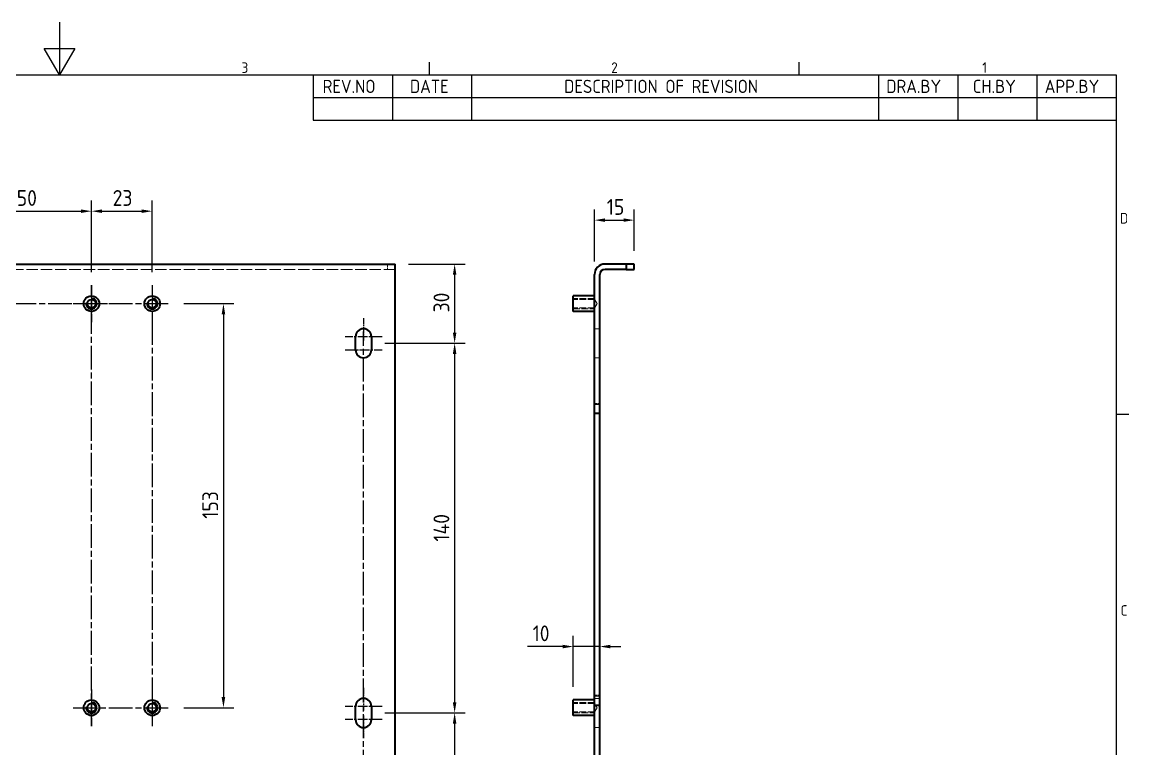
# Model space of a CAD drawing. Header units: millimetres. Extents: x 0 to 840, y 0 to 594.
# Drawn here: x 405.8 to 824.8, y 318.8 to 594 of the extents above; entities that cross this region are included whole.
import ezdxf

# ---------------------------------------------------------------- set-up
doc = ezdxf.new("R2010")
doc.units = ezdxf.units.MM
doc.header["$LTSCALE"] = 2
doc.linetypes.add('CHAIN', pattern=[0.3543, 0.2362, -0.0295, 0.0591, -0.0295])
doc.linetypes.add('DASHED', pattern=[0.2067, 0.1654, -0.0413])
doc.layers.get('0').update_dxf_attribs({"color": 3, "lineweight": 25})
for name, color, linetype, lineweight in [('가려진 것(ISO)', 2, 'DASHED', 18), ('가시적인 것(ISO)', 3, 'Continuous', 40), ('가시적인 좁은 것(ISO)', 3, 'Continuous', 35), ('경계(ISO)', 7, 'Continuous', 25), ('기호(ISO)', 5, 'Continuous', 25), ('중심 표식(ISO)', 1, 'Continuous', 25), ('중심선(ISO)', 1, 'Continuous', 25), ('치수(ISO)', 2, 'Continuous', 25)]:
    doc.layers.add(name, color=color, linetype=linetype, lineweight=lineweight)
doc.styles.add('ISO Proportiona M2B', font='isocp.shx')
doc.styles.add('문자 텍스트_PSTEK_POSCO', font='isocp.shx')
doc.styles.add('치수 텍스트_PSTEK_POSCO', font='isocp.shx')
doc.dimstyles.new('치수_PSTEK_POSCO', dxfattribs={"dimscale": 2, "dimtxt": 3, "dimasz": 2, "dimexe": 2, "dimexo": 2.5, "dimgap": 1, "dimtad": 1, "dimrnd": 1e-08, "dimdsep": 46, "dimtxsty": '치수 텍스트_PSTEK_POSCO', "dimcen": 0.09, "dimdle": 10, "dimclrd": 7, "dimclre": 7, "dimclrt": 2, "dimadec": 1, "dimazin": 2, "dimtfac": 1, "dimtmove": 0, "dimatfit": 3, "dimfxl": 0, "dimtolj": 1, "dimlwd": -1, "dimlwe": -1, "dimarcsym": 0})

# ---------------------------------------------------------------- blocks, each defined once
blk = doc.blocks.new('경계 Default Border')
at = {"layer": '경계(ISO)'}
for p, q in [((280, 287), (280, 289.4)), ((350, 287), (350, 289.4)), ((410, 222.75), (412.4, 222.75))]:
    blk.add_line(p, q, dxfattribs=at)
at = {"layer": '경계(ISO)', "flags": 128}
for points in [[(210, 297), (210, 287), (207.11, 292), (212.89, 292), (210, 287)], [(10, 10), (10, 287), (410, 287), (410, 10), (10, 10)]]:
    blk.add_lwpolyline(points, dxfattribs=at)
at = {"layer": '경계(ISO)', "color": 2, "char_height": 2, "attachment_point": 7, "style": '문자 텍스트_PSTEK_POSCO'}
for s, insert in [('3', (244.45, 287.38)), ('2', (314.42, 287.38)), ('1', (384.66, 287.4)), ('D', (410.72, 258.86)), ('C', (410.83, 184.61))]:
    blk.add_mtext(s, dxfattribs=dict(at, insert=insert))
blk = doc.blocks.new('*D25')
at = {"layer": 'Defpoints', "color": 0, "transparency": 16777216}
for p in [(432.08, 522.41), (382.08, 494.34), (432.08, 494.34)]:
    blk.add_point(p, dxfattribs=at)
at = {"layer": '치수(ISO)', "color": 7, "transparency": 16777216}
for p, q in [((382.08, 499.34), (382.08, 526.41)), ((432.08, 499.34), (432.08, 526.41)), ((386.08, 522.41), (428.08, 522.41))]:
    blk.add_line(p, q, dxfattribs=at)
for points in [[(386.08, 523.07), (386.08, 521.74), (382.08, 522.41)], [(428.08, 523.07), (428.08, 521.74), (432.08, 522.41)]]:
    blk.add_solid(points, dxfattribs=at)
at = {"layer": '치수(ISO)', "color": 2, "transparency": 16777216, "insert": (403.8, 527.41), "char_height": 6, "attachment_point": 4, "style": '치수 텍스트_PSTEK_POSCO'}
blk.add_mtext('\\A1;50', dxfattribs=at)
blk = doc.blocks.new('*D26')
at = {"layer": 'Defpoints', "color": 0, "transparency": 16777216}
for p in [(455.08, 522.41), (432.08, 494.34), (455.08, 494.34)]:
    blk.add_point(p, dxfattribs=at)
at = {"layer": '치수(ISO)', "color": 7, "transparency": 16777216}
for p, q in [((432.08, 499.34), (432.08, 526.41)), ((455.08, 499.34), (455.08, 526.41)), ((436.08, 522.41), (451.08, 522.41))]:
    blk.add_line(p, q, dxfattribs=at)
for points in [[(436.08, 523.07), (436.08, 521.74), (432.08, 522.41)], [(451.08, 523.07), (451.08, 521.74), (455.08, 522.41)]]:
    blk.add_solid(points, dxfattribs=at)
at = {"layer": '치수(ISO)', "color": 2, "transparency": 16777216, "insert": (440.1, 527.41), "char_height": 6, "attachment_point": 4, "style": '치수 텍스트_PSTEK_POSCO'}
blk.add_mtext('\\A1;23', dxfattribs=at)
blk = doc.blocks.new('*D31')
at = {"layer": 'Defpoints', "color": 0, "transparency": 16777216}
for p in [(462.03, 487.39), (462.03, 334.39), (482.03, 334.39)]:
    blk.add_point(p, dxfattribs=at)
at = {"layer": '치수(ISO)', "color": 7, "transparency": 16777216}
for p, q in [((467.03, 487.39), (486.03, 487.39)), ((482.03, 483.39), (482.03, 338.39)), ((467.03, 334.39), (486.03, 334.39))]:
    blk.add_line(p, q, dxfattribs=at)
for points in [[(481.36, 483.39), (482.7, 483.39), (482.03, 487.39)], [(481.36, 338.39), (482.7, 338.39), (482.03, 334.39)]]:
    blk.add_solid(points, dxfattribs=at)
at = {"layer": '치수(ISO)', "color": 2, "transparency": 16777216, "insert": (477.03, 405.96), "char_height": 6, "attachment_point": 4, "rotation": 90, "style": '치수 텍스트_PSTEK_POSCO'}
blk.add_mtext('\\A1;153', dxfattribs=at)
blk = doc.blocks.new('*D34')
at = {"layer": 'Defpoints', "color": 0, "transparency": 16777216}
for p in [(547.08, 502.39), (538.08, 472.39), (569.56, 472.39)]:
    blk.add_point(p, dxfattribs=at)
at = {"layer": '치수(ISO)', "color": 7, "transparency": 16777216}
for p, q in [((552.08, 502.39), (573.56, 502.39)), ((569.56, 498.39), (569.56, 476.39)), ((543.08, 472.39), (573.56, 472.39))]:
    blk.add_line(p, q, dxfattribs=at)
for points in [[(568.89, 498.39), (570.22, 498.39), (569.56, 502.39)], [(568.89, 476.39), (570.22, 476.39), (569.56, 472.39)]]:
    blk.add_solid(points, dxfattribs=at)
at = {"layer": '치수(ISO)', "color": 2, "transparency": 16777216, "insert": (564.56, 484.09), "char_height": 6, "attachment_point": 4, "rotation": 90, "style": '치수 텍스트_PSTEK_POSCO'}
blk.add_mtext('\\A1;30', dxfattribs=at)
blk = doc.blocks.new('*D35')
at = {"layer": 'Defpoints', "color": 0, "transparency": 16777216}
for p in [(538.08, 472.39), (538.08, 332.39), (569.56, 332.39)]:
    blk.add_point(p, dxfattribs=at)
at = {"layer": '치수(ISO)', "color": 7, "transparency": 16777216}
for p, q in [((543.08, 472.39), (573.56, 472.39)), ((569.56, 468.39), (569.56, 336.39)), ((543.08, 332.39), (573.56, 332.39))]:
    blk.add_line(p, q, dxfattribs=at)
for points in [[(568.89, 468.39), (570.22, 468.39), (569.56, 472.39)], [(568.89, 336.39), (570.22, 336.39), (569.56, 332.39)]]:
    blk.add_solid(points, dxfattribs=at)
at = {"layer": '치수(ISO)', "color": 2, "transparency": 16777216, "insert": (564.56, 397.29), "char_height": 6, "attachment_point": 4, "rotation": 90, "style": '치수 텍스트_PSTEK_POSCO'}
blk.add_mtext('\\A1;140', dxfattribs=at)
blk = doc.blocks.new('*D36')
at = {"layer": 'Defpoints', "color": 0, "transparency": 16777216}
for p in [(538.08, 332.39), (538.08, 192.39), (569.56, 192.39)]:
    blk.add_point(p, dxfattribs=at)
at = {"layer": '치수(ISO)', "color": 7, "transparency": 16777216}
for p, q in [((543.08, 332.39), (573.56, 332.39)), ((569.56, 328.39), (569.56, 196.39)), ((543.08, 192.39), (573.56, 192.39))]:
    blk.add_line(p, q, dxfattribs=at)
for points in [[(568.89, 328.39), (570.22, 328.39), (569.56, 332.39)], [(568.89, 196.39), (570.22, 196.39), (569.56, 192.39)]]:
    blk.add_solid(points, dxfattribs=at)
at = {"layer": '치수(ISO)', "color": 2, "transparency": 16777216, "insert": (564.56, 257.29), "char_height": 6, "attachment_point": 4, "rotation": 90, "style": '치수 텍스트_PSTEK_POSCO'}
blk.add_mtext('\\A1;140', dxfattribs=at)
blk = doc.blocks.new('*D41')
at = {"layer": 'Defpoints', "color": 0, "transparency": 16777216}
for p in [(637.49, 519.02), (637.49, 502.39), (622.49, 498.39)]:
    blk.add_point(p, dxfattribs=at)
at = {"layer": '치수(ISO)', "color": 7, "transparency": 16777216}
for p, q in [((622.49, 503.39), (622.49, 523.02)), ((637.49, 507.39), (637.49, 523.02)), ((626.49, 519.02), (633.49, 519.02))]:
    blk.add_line(p, q, dxfattribs=at)
for points in [[(626.49, 519.69), (626.49, 518.36), (622.49, 519.02)], [(633.49, 519.69), (633.49, 518.36), (637.49, 519.02)]]:
    blk.add_solid(points, dxfattribs=at)
at = {"layer": '치수(ISO)', "color": 2, "transparency": 16777216, "insert": (627.17, 524.02), "char_height": 6, "attachment_point": 4, "style": '치수 텍스트_PSTEK_POSCO'}
blk.add_mtext('\\A1;15', dxfattribs=at)
blk = doc.blocks.new('*D42')
at = {"layer": 'Defpoints', "color": 0, "transparency": 16777216}
for p in [(624.49, 357.55), (624.49, 357.55), (614.49, 337.34)]:
    blk.add_point(p, dxfattribs=at)
at = {"layer": '치수(ISO)', "color": 7, "transparency": 16777216}
for p, q in [((614.49, 342.34), (614.49, 361.55)), ((610.49, 357.55), (597.09, 357.55)), ((624.49, 357.55), (614.49, 357.55)), ((628.49, 357.55), (632.49, 357.55))]:
    blk.add_line(p, q, dxfattribs=at)
for points in [[(610.49, 358.22), (610.49, 356.88), (614.49, 357.55)], [(628.49, 358.22), (628.49, 356.88), (624.49, 357.55)]]:
    blk.add_solid(points, dxfattribs=at)
at = {"layer": '치수(ISO)', "color": 2, "transparency": 16777216, "insert": (599.09, 362.55), "char_height": 6, "attachment_point": 4, "style": '치수 텍스트_PSTEK_POSCO'}
blk.add_mtext('\\A1;10', dxfattribs=at)

msp = doc.modelspace()

# ---------------------------------------------------------------- linework, layer by layer
at = {"layer": '가려진 것(ISO)', "ltscale": 13.090868}
msp.add_line((547.0796, 500.3883), (87.0796, 500.3883), dxfattribs=at)
at = {"layer": '가려진 것(ISO)', "ltscale": 1.904597}
for p, q in [((544.0796, 500.3883), (544.0796, 502.3883)), ((622.4913, 477.8883), (624.4913, 477.8883)), ((622.4913, 466.8883), (624.4913, 466.8883)), ((624.4913, 449.6383), (622.4913, 449.6383)), ((622.4913, 449.2593), (624.4913, 449.2593)), ((622.4913, 446.0173), (624.4913, 446.0173)), ((622.4913, 445.6383), (624.4913, 445.6383)), ((624.4913, 339.1383), (622.4913, 339.1383)), ((622.4913, 338.7593), (624.4913, 338.7593)), ((622.4913, 337.8883), (624.4913, 337.8883)), ((622.4913, 335.5173), (624.4913, 335.5173)), ((622.4913, 335.1383), (624.4913, 335.1383)), ((622.4913, 326.8883), (624.4913, 326.8883))]:
    msp.add_line(p, q, dxfattribs=at)
at = {"layer": '가려진 것(ISO)', "ltscale": 7.618686}
for p, q in [((622.4913, 489.3883), (614.4913, 489.3883)), ((622.4913, 489.0093), (614.4913, 489.0093)), ((622.4913, 485.7673), (614.4913, 485.7673)), ((614.4913, 485.3883), (622.4913, 485.3883)), ((622.4913, 336.3883), (614.4913, 336.3883)), ((622.4913, 336.0093), (614.4913, 336.0093)), ((622.4913, 332.7673), (614.4913, 332.7673)), ((614.4913, 332.3883), (622.4913, 332.3883))]:
    msp.add_line(p, q, dxfattribs=at)
at = {"layer": '가려진 것(ISO)', "ltscale": 1.800898}
for p, q in [((623.4653, 487.3883), (622.4913, 489.0093)), ((623.4653, 487.3883), (622.4913, 485.7673)), ((623.4653, 334.3883), (622.4913, 336.0093)), ((623.4653, 334.3883), (622.4913, 332.7673))]:
    msp.add_line(p, q, dxfattribs=at)
at = {"layer": '가시적인 것(ISO)'}
for p, q in [((87.0796, 502.3883), (547.0796, 502.3883)), ((547.0796, 498.3883), (547.0796, 502.3883)), ((634.4913, 502.3883), (626.4913, 502.3883)), ((634.4913, 500.3883), (626.4913, 500.3883)), ((637.4913, 502.3883), (634.4913, 502.3883)), ((634.4913, 502.3883), (634.4913, 500.3883)), ((634.4913, 500.3883), (637.4913, 500.3883)), ((637.4913, 500.3883), (637.4913, 502.3883)), ((547.0796, 160.3883), (547.0796, 498.3883)), ((622.4913, 160.3883), (622.4913, 498.3883)), ((624.4913, 160.3883), (624.4913, 498.3883)), ((614.4913, 484.4383), (614.4913, 490.3383)), ((622.4913, 490.3383), (614.4913, 490.3383)), ((622.4913, 484.4383), (614.4913, 484.4383)), ((532.0796, 469.8883), (532.0796, 474.8883)), ((538.0796, 474.8883), (538.0796, 469.8883)), ((614.4913, 331.4383), (614.4913, 337.3383)), ((622.4913, 337.3383), (614.4913, 337.3383)), ((532.0796, 329.8883), (532.0796, 334.8883)), ((538.0796, 334.8883), (538.0796, 329.8883)), ((622.4913, 331.4383), (614.4913, 331.4383))]:
    msp.add_line(p, q, dxfattribs=at)
for centre, radius in [((432.0796, 487.3883), 2.95), ((455.0796, 487.3883), 2.95), ((432.0796, 487.3883), 1.621), ((455.0796, 487.3883), 1.621), ((432.0796, 334.3883), 2.95), ((432.0796, 334.3883), 1.621), ((455.0796, 334.3883), 2.95), ((455.0796, 334.3883), 1.621)]:
    msp.add_circle(centre, radius, dxfattribs=at)
for centre, radius, start, end in [((626.4913, 498.3883), 4, 90, 180), ((626.4913, 498.3883), 2, 90, 180), ((535.0796, 474.8883), 3, 0, 180), ((535.0796, 469.8883), 3, 180, 0), ((535.0796, 334.8883), 3, 0, 180), ((535.0796, 329.8883), 3, 180, 0)]:
    msp.add_arc(centre, radius, start, end, dxfattribs=at)
at = {"layer": '가시적인 좁은 것(ISO)'}
for centre in [(432.0796, 487.3883), (455.0796, 487.3883), (432.0796, 334.3883), (455.0796, 334.3883)]:
    msp.add_arc(centre, 2, 170, 80, dxfattribs=at)
at = {"layer": '기호(ISO)'}
for p, q in [((516, 574), (820, 574)), ((516, 574), (516, 565.44)), ((546, 574), (546, 565.44)), ((576, 574), (576, 565.44)), ((730, 574), (730, 565.44)), ((760, 574), (760, 565.44)), ((790, 574), (790, 565.44)), ((820, 574), (820, 565.44)), ((516, 565.44), (820, 565.44)), ((516, 565.44), (516, 556.88)), ((546, 565.44), (546, 556.88)), ((576, 565.44), (576, 556.88)), ((730, 565.44), (730, 556.88)), ((760, 565.44), (760, 556.88)), ((790, 565.44), (790, 556.88)), ((820, 565.44), (820, 556.88)), ((516, 556.88), (820, 556.88))]:
    msp.add_line(p, q, dxfattribs=at)
at = {"layer": '중심 표식(ISO)', "linetype": 'CHAIN', "ltscale": 7.722792}
for p, q in [((432.0796, 494.3383), (432.0796, 480.4383)), ((432.0796, 494.3383), (432.0796, 480.4383)), ((455.0796, 494.3383), (455.0796, 480.4383)), ((432.0796, 341.3383), (432.0796, 327.4383)), ((455.0796, 341.3383), (455.0796, 327.4383))]:
    msp.add_line(p, q, dxfattribs=at)
at = {"layer": '중심 표식(ISO)', "linetype": 'CHAIN', "ltscale": 4.722531}
for p, q in [((535.0796, 481.8883), (535.0796, 473.3883)), ((535.0796, 341.8883), (535.0796, 333.3883)), ((535.0796, 331.3883), (535.0796, 322.8883))]:
    msp.add_line(p, q, dxfattribs=at)
at = {"layer": '중심 표식(ISO)', "linetype": 'CHAIN', "ltscale": 7.778352}
for p, q in [((542.0796, 474.8883), (528.0796, 474.8883)), ((528.0796, 469.8883), (542.0796, 469.8883)), ((542.0796, 334.8883), (528.0796, 334.8883)), ((542.0796, 329.8883), (528.0796, 329.8883))]:
    msp.add_line(p, q, dxfattribs=at)
at = {"layer": '중심선(ISO)', "linetype": 'CHAIN', "ltscale": 19.051651}
for p, q in [((432.0796, 327.4383), (432.0796, 494.3383)), ((455.0796, 494.3383), (455.0796, 327.4383)), ((375.1296, 487.3883), (439.0296, 487.3883)), ((425.1296, 487.3883), (462.0296, 487.3883)), ((535.0796, 187.8883), (535.0796, 476.8883)), ((425.1296, 334.3883), (462.0296, 334.3883))]:
    msp.add_line(p, q, dxfattribs=at)

# ---------------------------------------------------------------- block references
at = {"xscale": 2, "yscale": 2, "zscale": 2}
msp.add_blockref('경계 Default Border', (0, 0), dxfattribs=at)

# ---------------------------------------------------------------- texts
at = {"layer": '기호(ISO)', "color": 2, "char_height": 5, "attachment_point": 7, "style": 'ISO Proportiona M2B'}
for s, insert in [('REV.NO', (519.5742, 567.1664)), ('DATE', (552.6285, 567.1664)), ('DESCRIPTION OF REVISION', (611.014, 567.1664)), ('DRA.BY', (732.9515, 567.1664)), ('CH.BY', (765.7286, 567.1664)), ('APP.BY', (792.9555, 567.1664))]:
    msp.add_mtext(s, dxfattribs=dict(at, insert=insert))

# ---------------------------------------------------------------- dimensions: what is measured, and where the dimension line sits
at = {"layer": '치수(ISO)', "color": 7}
for base, p1, p2, angle, picture, middle in [((432.0796, 522.4083), (382.0796, 494.3383), (432.0796, 494.3383), 180, '*D25', (407.0996, 522.4083)), ((455.0796, 522.4083), (432.0796, 494.3383), (455.0796, 494.3383), 180, '*D26', (443.5996, 522.4083)), ((637.4913, 519.0236), (622.4913, 498.3883), (637.4913, 502.3883), 180, '*D41', (629.9913, 519.0236)), ((569.5563, 472.3883), (547.0796, 502.3883), (538.0796, 472.3883), 270, '*D34', (569.5563, 487.3883)), ((482.0296, 334.3883), (462.0296, 487.3883), (462.0296, 334.3883), 90, '*D31', (482.0296, 410.8883)), ((569.5563, 332.3883), (538.0796, 472.3883), (538.0796, 332.3883), 90, '*D35', (569.5563, 402.3883)), ((569.5563, 192.3883), (538.0796, 332.3883), (538.0796, 192.3883), 90, '*D36', (569.5563, 262.3883))]:
    dim = msp.add_linear_dim(base=base, p1=p1, p2=p2, angle=angle, dimstyle='치수_PSTEK_POSCO', override={"dimdec": 2, "dimtp": 0, "dimtm": 0, "dimtdec": 2, "dimtofl": 0, "dimatfit": 1}, dxfattribs=at)
    dim.commit()
    dim.dimension.update_dxf_attribs({"geometry": picture, "text_midpoint": middle, "dimtype": 160})
dim = msp.add_linear_dim(base=(624.4913, 357.5496), p1=(614.4913, 337.3383), p2=(624.4913, 357.5496), dimstyle='치수_PSTEK_POSCO', override={"dimdec": 2, "dimse2": 1, "dimtp": 0, "dimtm": 0, "dimtdec": 2, "dimtofl": 1, "dimatfit": 1}, dxfattribs=at)
dim.commit()
dim.dimension.update_dxf_attribs({"geometry": '*D42', "text_midpoint": (601.7889, 357.5496), "dimtype": 160})

doc.saveas('drawing.dxf')
